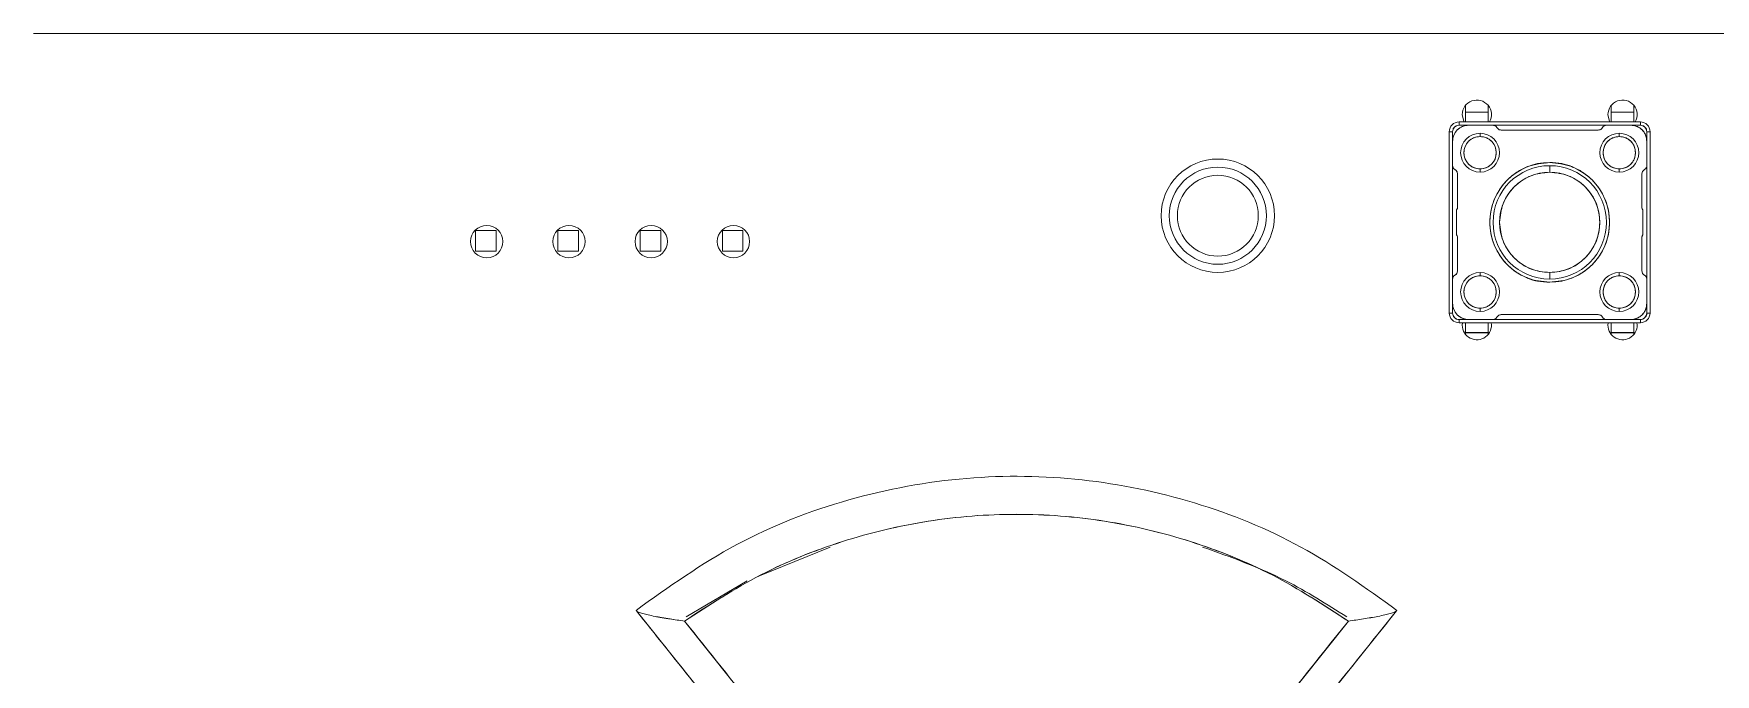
# Model space of a CAD drawing. Header units: millimetres. Extents: x -1 to 210, y -19 to 296.
# Drawn here: x 108.5 to 160.5, y 164.2 to 184 of the extents above; entities that cross this region are included whole.
import ezdxf

# ---------------------------------------------------------------- set-up
doc = ezdxf.new("R2010")
doc.units = ezdxf.units.MM

msp = doc.modelspace()

# ---------------------------------------------------------------- linework, layer by layer
at = {"color": 7, "linetype": 'Continuous', "lineweight": 15}
for p, q in [((169.413, 184.009), (108.528, 184.009)), ((152.552, 181.282), (152.552, 181.182)), ((158.152, 181.282), (152.552, 181.282)), ((152.752, 181.79), (152.752, 181.588)), ((152.752, 181.588), (153.452, 181.588)), ((153.452, 181.582), (152.752, 181.582)), ((152.752, 181.582), (152.752, 181.282)), ((152.909, 181.282), (152.752, 181.282)), ((153.452, 181.282), (153.294, 181.282)), ((153.452, 181.588), (153.452, 181.789)), ((153.452, 181.282), (153.452, 181.582)), ((157.252, 181.588), (157.252, 181.79)), ((157.252, 181.588), (157.952, 181.588)), ((157.952, 181.582), (157.252, 181.582)), ((157.252, 181.582), (157.252, 181.282)), ((157.409, 181.282), (157.252, 181.282)), ((157.952, 181.282), (157.794, 181.282)), ((157.952, 181.789), (157.952, 181.588)), ((157.952, 181.282), (157.952, 181.582)), ((158.152, 181.182), (158.152, 181.282)), ((152.252, 180.982), (152.252, 175.382)), ((152.252, 180.982), (152.352, 180.982)), ((152.352, 180.682), (152.352, 180.982)), ((152.552, 181.182), (152.852, 181.182)), ((153.592, 181.182), (152.852, 181.182)), ((153.202, 180.932), (153.202, 180.832)), ((157.112, 181.182), (153.592, 181.182)), ((156.852, 181.032), (153.852, 181.032)), ((157.852, 181.182), (157.112, 181.182)), ((157.502, 180.832), (157.502, 180.932)), ((157.852, 181.182), (158.152, 181.182)), ((158.352, 180.982), (158.352, 180.682)), ((158.452, 180.982), (158.352, 180.982)), ((158.452, 175.382), (158.452, 180.982)), ((152.352, 180.682), (152.352, 179.941)), ((158.352, 180.682), (158.352, 179.941)), ((152.352, 179.941), (152.352, 176.422)), ((153.202, 179.832), (153.202, 179.732)), ((155.352, 180.032), (155.213, 180.005)), ((155.352, 179.932), (155.352, 179.732)), ((157.502, 179.732), (157.502, 179.832)), ((158.352, 179.941), (158.352, 176.422)), ((152.502, 179.682), (152.502, 178.632)), ((158.202, 179.682), (158.202, 178.632)), ((152.477, 177.798), (152.477, 178.565)), ((158.227, 178.565), (158.227, 177.798)), ((122.179, 177.931), (122.814, 177.931)), ((122.179, 177.931), (122.179, 177.296)), ((122.814, 177.296), (122.814, 177.931)), ((124.719, 177.931), (124.719, 177.296)), ((125.354, 177.931), (124.719, 177.931)), ((125.354, 177.296), (125.354, 177.931)), ((127.259, 177.931), (127.894, 177.931)), ((127.259, 177.296), (127.259, 177.931)), ((127.894, 177.296), (127.894, 177.931)), ((129.799, 177.931), (130.434, 177.931)), ((129.799, 177.931), (129.799, 177.296)), ((130.434, 177.931), (129.799, 177.931)), ((129.799, 177.931), (129.799, 177.296)), ((130.434, 177.931), (130.434, 177.296)), ((130.434, 177.296), (130.434, 177.931)), ((152.502, 176.682), (152.502, 177.732)), ((158.202, 177.732), (158.202, 176.682)), ((122.179, 177.296), (122.814, 177.296)), ((124.719, 177.296), (125.354, 177.296)), ((127.894, 177.296), (127.259, 177.296)), ((130.434, 177.296), (129.799, 177.296)), ((153.202, 176.532), (153.202, 176.632)), ((155.352, 176.632), (155.352, 176.432)), ((157.502, 176.532), (157.502, 176.632)), ((152.352, 175.682), (152.352, 176.422)), ((155.352, 176.332), (155.49, 176.358)), ((158.352, 176.422), (158.352, 175.682)), ((152.352, 175.682), (152.352, 175.382)), ((158.352, 175.682), (158.352, 175.382)), ((152.352, 175.382), (152.252, 175.382)), ((152.552, 175.082), (152.552, 175.182)), ((152.552, 175.182), (152.852, 175.182)), ((152.552, 175.082), (158.152, 175.082)), ((152.652, 175.007), (152.658, 175.082)), ((152.752, 175.082), (152.752, 174.782)), ((152.752, 175.082), (152.909, 175.082)), ((152.852, 175.182), (153.592, 175.182)), ((153.202, 175.432), (153.202, 175.532)), ((153.294, 175.082), (153.452, 175.082)), ((153.452, 174.782), (153.452, 175.082)), ((153.592, 175.182), (157.112, 175.182)), ((156.852, 175.332), (153.852, 175.332)), ((157.852, 175.182), (157.112, 175.182)), ((157.152, 175.007), (157.158, 175.082)), ((157.252, 175.082), (157.409, 175.082)), ((157.252, 175.082), (157.252, 174.782)), ((157.502, 175.432), (157.502, 175.532)), ((157.794, 175.082), (157.952, 175.082)), ((158.152, 175.182), (157.852, 175.182)), ((157.952, 174.782), (157.952, 175.082)), ((158.152, 175.182), (158.152, 175.082)), ((158.352, 175.382), (158.452, 175.382)), ((153.452, 174.782), (152.752, 174.782)), ((152.752, 174.775), (152.752, 174.724)), ((153.452, 174.775), (152.752, 174.775)), ((153.452, 174.724), (153.452, 174.775)), ((157.252, 174.782), (157.952, 174.782)), ((157.952, 174.775), (157.252, 174.775)), ((157.252, 174.724), (157.252, 174.775)), ((157.952, 174.775), (157.952, 174.724)), ((130.947, 167.27), (133.133, 168.158)), ((128.68, 166.001), (130.562, 167.114)), ((127.146, 166.186), (127.133, 166.202)), ((127.133, 166.202), (127.146, 166.186)), ((133.367, 158.415), (127.146, 166.186)), ((133.761, 159.435), (128.633, 165.871)), ((149.133, 165.871), (144.004, 159.435)), ((144.397, 158.413), (150.62, 166.186)), ((150.62, 166.186), (150.633, 166.202)), ((150.62, 166.186), (150.633, 166.202))]:
    msp.add_line(p, q, dxfattribs=at)
at = {"color": 7, "linetype": 'Continuous', "lineweight": 15, "flags": 128}
for points in [[(152.712, 181.282), (152.686, 181.334), (152.652, 181.507)], [(157.212, 181.282), (157.186, 181.334), (157.152, 181.507)]]:
    msp.add_lwpolyline(points, dxfattribs=at)
at = {"color": 7, "linetype": 'Continuous', "lineweight": 15}
for centre, radius in [((145.102, 178.388), 1.75), ((145.102, 178.388), 1.5), ((145.102, 178.388), 1.25), ((122.522, 177.588), 0.5), ((125.062, 177.588), 0.5), ((127.602, 177.588), 0.5), ((130.142, 177.588), 0.5)]:
    msp.add_circle(centre, radius, dxfattribs=at)
for centre, radius, start, end in [((153.102, 181.507), 0.45, 330.0029, 180), ((157.602, 181.507), 0.45, 330.0029, 180), ((152.552, 180.982), 0.3, 90, 180), ((158.152, 180.982), 0.3, 0, 90), ((152.852, 180.682), 0.5, 90, 180), ((152.552, 180.982), 0.2, 90, 180), ((153.202, 180.332), 0.6, 90, 270), ((153.202, 180.332), 0.5, 90, 270), ((153.202, 180.332), 0.6, 270, 90), ((153.202, 180.332), 0.5, 270, 90), ((153.592, 181.032), 0.15, 30, 90), ((153.852, 181.182), 0.15, 210, 270), ((156.852, 181.182), 0.15, 270, 330), ((157.502, 180.332), 0.6, 90, 270), ((157.112, 181.032), 0.15, 90, 150), ((157.502, 180.332), 0.5, 90, 270), ((157.502, 180.332), 0.6, 270, 90), ((157.502, 180.332), 0.5, 270, 90), ((157.852, 180.682), 0.5, 0, 90), ((158.152, 180.982), 0.2, 0, 90), ((152.502, 179.941), 0.15, 180, 240), ((152.352, 179.682), 0.15, 0, 60), ((155.352, 178.182), 1.85, 90, 270), ((155.352, 178.182), 1.75, 90, 270), ((155.352, 178.182), 1.55, 90, 270), ((155.352, 178.182), 1.85, 270, 90), ((155.352, 178.182), 1.75, 270, 90), ((155.352, 178.182), 1.55, 270, 90), ((158.352, 179.682), 0.15, 120, 180), ((158.202, 179.941), 0.15, 300, 0), ((152.402, 178.632), 0.1, 318.5904, 0), ((158.302, 178.632), 0.1, 180, 221.4096), ((152.402, 177.732), 0.1, 0, 41.4096), ((158.302, 177.732), 0.1, 138.5904, 180), ((152.352, 176.682), 0.15, 300, 0), ((153.202, 176.032), 0.6, 90, 270), ((153.202, 176.032), 0.6, 270, 90), ((157.502, 176.032), 0.6, 90, 270), ((157.502, 176.032), 0.6, 270, 90), ((158.352, 176.682), 0.15, 180, 240), ((152.502, 176.422), 0.15, 120, 180), ((153.202, 176.032), 0.5, 90, 270), ((153.202, 176.032), 0.5, 270, 90), ((157.502, 176.032), 0.5, 90, 270), ((157.502, 176.032), 0.5, 270, 90), ((158.202, 176.422), 0.15, 0, 60), ((152.852, 175.682), 0.5, 180, 270), ((157.852, 175.682), 0.5, 270, 0), ((152.552, 175.382), 0.3, 180, 270), ((152.552, 175.382), 0.2, 180, 270), ((153.102, 175.007), 0.45, 180, 9.5966), ((153.592, 175.332), 0.15, 270, 330), ((153.852, 175.182), 0.15, 90, 150), ((156.852, 175.182), 0.15, 30, 90), ((157.112, 175.332), 0.15, 210, 270), ((157.602, 175.007), 0.45, 180, 9.5967), ((158.152, 175.382), 0.2, 270, 0), ((158.152, 175.382), 0.3, 270, 0)]:
    msp.add_arc(centre, radius, start, end, dxfattribs=at)
for points, knots in [([(152.752, 181.282), (152.752, 181.322), (152.752, 181.404), (152.752, 181.501), (152.752, 181.569), (152.752, 181.578), (152.752, 181.582)], [0, 0, 0, 0, 0.250551, 0.499894, 0.747774, 1, 1, 1, 1]), ([(153.452, 181.582), (153.452, 181.577), (153.452, 181.569), (153.452, 181.501), (153.452, 181.404), (153.452, 181.323), (153.452, 181.282)], [0, 0, 0, 0, 0.250551, 0.499894, 0.747776, 1, 1, 1, 1]), ([(157.252, 181.282), (157.252, 181.322), (157.252, 181.404), (157.252, 181.501), (157.252, 181.569), (157.252, 181.578), (157.252, 181.582)], [0, 0, 0, 0, 0.250551, 0.499894, 0.747774, 1, 1, 1, 1]), ([(157.952, 181.582), (157.952, 181.577), (157.952, 181.569), (157.952, 181.501), (157.952, 181.404), (157.952, 181.323), (157.952, 181.282)], [0, 0, 0, 0, 0.250551, 0.499894, 0.747776, 1, 1, 1, 1]), ([(152.352, 180.682), (152.358, 180.744), (152.369, 180.841), (152.431, 180.958), (152.495, 181.037), (152.575, 181.102), (152.691, 181.164), (152.789, 181.175), (152.852, 181.182)], [0, 0, 0, 0, 0.239444, 0.36822, 0.5, 0.628778, 0.760558, 1, 1, 1, 1]), ([(152.552, 181.182), (152.525, 181.179), (152.473, 181.173), (152.418, 181.134), (152.384, 181.094), (152.359, 181.048), (152.355, 181.008), (152.352, 180.982)], [0, 0, 0, 0, 0.250841, 0.499125, 0.624047, 0.745983, 1, 1, 1, 1]), ([(153.202, 180.832), (153.139, 180.825), (153.042, 180.815), (152.926, 180.752), (152.846, 180.688), (152.781, 180.608), (152.719, 180.492), (152.708, 180.394), (152.702, 180.332)], [0, 0, 0, 0, 0.239445, 0.368219, 0.499997, 0.628777, 0.760556, 1, 1, 1, 1]), ([(153.702, 180.332), (153.695, 180.394), (153.685, 180.491), (153.623, 180.608), (153.558, 180.687), (153.479, 180.752), (153.362, 180.814), (153.265, 180.825), (153.202, 180.832)], [0, 0, 0, 0, 0.239444, 0.368219, 0.499999, 0.628776, 0.760556, 1, 1, 1, 1]), ([(153.592, 181.182), (153.605, 181.181), (153.631, 181.179), (153.668, 181.163), (153.7, 181.139), (153.714, 181.118), (153.722, 181.107)], [0, 0, 0, 0, 0.251213, 0.499896, 0.745871, 1, 1, 1, 1]), ([(153.722, 181.107), (153.729, 181.096), (153.744, 181.074), (153.776, 181.05), (153.812, 181.035), (153.838, 181.033), (153.852, 181.032)], [0, 0, 0, 0, 0.251211, 0.499904, 0.74588, 1, 1, 1, 1]), ([(156.852, 181.032), (156.865, 181.033), (156.891, 181.035), (156.927, 181.05), (156.959, 181.074), (156.974, 181.096), (156.982, 181.107)], [0, 0, 0, 0, 0.251216, 0.499901, 0.745879, 1, 1, 1, 1]), ([(156.982, 181.107), (156.989, 181.117), (157.004, 181.139), (157.036, 181.163), (157.072, 181.179), (157.098, 181.181), (157.112, 181.182)], [0, 0, 0, 0, 0.251219, 0.49991, 0.74588, 1, 1, 1, 1]), ([(157.502, 180.832), (157.439, 180.825), (157.342, 180.815), (157.226, 180.752), (157.146, 180.688), (157.081, 180.608), (157.019, 180.492), (157.008, 180.394), (157.002, 180.332)], [0, 0, 0, 0, 0.239444, 0.36822, 0.499998, 0.628777, 0.760556, 1, 1, 1, 1]), ([(158.002, 180.332), (157.995, 180.394), (157.985, 180.491), (157.923, 180.608), (157.858, 180.687), (157.779, 180.752), (157.662, 180.814), (157.565, 180.825), (157.502, 180.832)], [0, 0, 0, 0, 0.239444, 0.368222, 0.499998, 0.628776, 0.760556, 1, 1, 1, 1]), ([(157.852, 181.182), (157.915, 181.175), (158.012, 181.165), (158.128, 181.102), (158.208, 181.038), (158.272, 180.958), (158.335, 180.842), (158.345, 180.744), (158.352, 180.682)], [0, 0, 0, 0, 0.2394441, 0.3693795, 0.4999984, 0.6299364, 0.7605564, 1, 1, 1, 1]), ([(158.352, 180.982), (158.349, 181.008), (158.343, 181.06), (158.304, 181.116), (158.264, 181.149), (158.218, 181.175), (158.178, 181.179), (158.152, 181.182)], [0, 0, 0, 0, 0.25084, 0.499125, 0.624052, 0.745982, 1, 1, 1, 1]), ([(152.702, 180.332), (152.708, 180.269), (152.719, 180.172), (152.781, 180.055), (152.845, 179.976), (152.925, 179.911), (153.041, 179.849), (153.139, 179.838), (153.202, 179.832)], [0, 0, 0, 0, 0.239442, 0.36822, 0.499998, 0.628776, 0.760556, 1, 1, 1, 1]), ([(153.202, 179.832), (153.265, 179.838), (153.361, 179.849), (153.478, 179.911), (153.557, 179.975), (153.622, 180.055), (153.685, 180.171), (153.695, 180.269), (153.702, 180.332)], [0, 0, 0, 0, 0.239444, 0.36822, 0.5, 0.628778, 0.760558, 1, 1, 1, 1]), ([(157.002, 180.332), (157.008, 180.269), (157.019, 180.172), (157.081, 180.055), (157.145, 179.976), (157.225, 179.911), (157.341, 179.849), (157.439, 179.838), (157.502, 179.832)], [0, 0, 0, 0, 0.239442, 0.36822, 0.499998, 0.628776, 0.760556, 1, 1, 1, 1]), ([(157.502, 179.832), (157.565, 179.838), (157.661, 179.849), (157.778, 179.911), (157.857, 179.975), (157.922, 180.055), (157.985, 180.171), (157.995, 180.269), (158.002, 180.332)], [0, 0, 0, 0, 0.239444, 0.36822, 0.5, 0.628778, 0.760558, 1, 1, 1, 1]), ([(152.427, 179.812), (152.416, 179.819), (152.394, 179.834), (152.371, 179.866), (152.355, 179.902), (152.353, 179.928), (152.352, 179.941)], [0, 0, 0, 0, 0.251211, 0.499904, 0.74588, 1, 1, 1, 1]), ([(152.502, 179.682), (152.501, 179.695), (152.499, 179.721), (152.483, 179.757), (152.46, 179.789), (152.438, 179.804), (152.427, 179.812)], [0, 0, 0, 0, 0.251213, 0.499912, 0.745871, 1, 1, 1, 1]), ([(155.352, 180.032), (155.119, 180.007), (154.76, 179.968), (154.329, 179.738), (154.035, 179.499), (153.794, 179.205), (153.571, 178.774), (153.457, 178.182), (153.571, 177.59), (153.794, 177.159), (154.035, 176.864), (154.329, 176.625), (154.76, 176.395), (155.119, 176.356), (155.352, 176.332)], [0, 0, 0, 0, 0.119722, 0.184815, 0.25, 0.315093, 0.380278, 0.5, 0.619722, 0.684814, 0.75, 0.815093, 0.880278, 1, 1, 1, 1]), ([(155.352, 179.732), (155.157, 179.711), (154.856, 179.679), (154.495, 179.486), (154.248, 179.285), (154.048, 179.039), (153.855, 178.678), (153.823, 178.377), (153.802, 178.182)], [0, 0, 0, 0, 0.239443, 0.369611, 0.5, 0.630168, 0.760557, 1, 1, 1, 1]), ([(156.085, 179.875), (156.067, 179.884), (155.846, 180.002), (155.589, 180.017), (155.352, 180.032)], [0, 0, 0, 0, 0.077646, 1, 1, 1, 1]), ([(155.352, 176.332), (155.584, 176.356), (155.944, 176.395), (156.375, 176.625), (156.669, 176.864), (156.909, 177.159), (157.132, 177.59), (157.247, 178.182), (157.132, 178.773), (156.909, 179.205), (156.669, 179.499), (156.375, 179.738), (155.944, 179.968), (155.584, 180.007), (155.352, 180.032)], [0, 0, 0, 0, 0.119721, 0.184814, 0.25, 0.315093, 0.380278, 0.5, 0.619722, 0.684815, 0.75, 0.815093, 0.880279, 1, 1, 1, 1]), ([(156.902, 178.182), (156.881, 178.377), (156.849, 178.677), (156.656, 179.039), (156.456, 179.285), (156.209, 179.486), (155.848, 179.679), (155.547, 179.711), (155.352, 179.732)], [0, 0, 0, 0, 0.239443, 0.369611, 0.500001, 0.630167, 0.760557, 1, 1, 1, 1]), ([(158.277, 179.812), (158.266, 179.804), (158.244, 179.789), (158.221, 179.757), (158.205, 179.721), (158.203, 179.695), (158.202, 179.682)], [0, 0, 0, 0, 0.251208, 0.499898, 0.745871, 1, 1, 1, 1]), ([(158.352, 179.941), (158.351, 179.928), (158.349, 179.902), (158.333, 179.866), (158.31, 179.834), (158.288, 179.819), (158.277, 179.812)], [0, 0, 0, 0, 0.251212, 0.499911, 0.745871, 1, 1, 1, 1]), ([(152.477, 178.565), (152.484, 178.575), (152.498, 178.595), (152.501, 178.619), (152.502, 178.632)], [0, 0, 0, 0, 0.500006, 1, 1, 1, 1]), ([(153.802, 178.182), (153.823, 177.987), (153.855, 177.686), (154.047, 177.325), (154.247, 177.079), (154.494, 176.878), (154.855, 176.685), (155.157, 176.652), (155.352, 176.632)], [0, 0, 0, 0, 0.239443, 0.368953, 0.500005, 0.629515, 0.760557, 1, 1, 1, 1]), ([(155.352, 176.632), (155.547, 176.652), (155.847, 176.685), (156.208, 176.877), (156.455, 177.077), (156.655, 177.324), (156.849, 177.685), (156.881, 177.987), (156.902, 178.182)], [0, 0, 0, 0, 0.239443, 0.368953, 0.500005, 0.629515, 0.760557, 1, 1, 1, 1]), ([(158.202, 178.632), (158.203, 178.619), (158.205, 178.595), (158.22, 178.575), (158.227, 178.565)], [0, 0, 0, 0, 0.499985, 1, 1, 1, 1]), ([(152.502, 177.732), (152.501, 177.744), (152.498, 177.768), (152.484, 177.788), (152.477, 177.798)], [0, 0, 0, 0, 0.499994, 1, 1, 1, 1]), ([(158.227, 177.798), (158.22, 177.788), (158.205, 177.768), (158.203, 177.744), (158.202, 177.732)], [0, 0, 0, 0, 0.500015, 1, 1, 1, 1]), ([(152.427, 176.552), (152.438, 176.559), (152.459, 176.574), (152.483, 176.606), (152.499, 176.642), (152.501, 176.668), (152.502, 176.682)], [0, 0, 0, 0, 0.251219, 0.49991, 0.74588, 1, 1, 1, 1]), ([(158.202, 176.682), (158.203, 176.668), (158.205, 176.642), (158.221, 176.606), (158.244, 176.574), (158.266, 176.559), (158.277, 176.552)], [0, 0, 0, 0, 0.251215, 0.499911, 0.745879, 1, 1, 1, 1]), ([(152.352, 176.422), (152.353, 176.435), (152.355, 176.461), (152.371, 176.497), (152.394, 176.529), (152.416, 176.544), (152.427, 176.552)], [0, 0, 0, 0, 0.251215, 0.499911, 0.745879, 1, 1, 1, 1]), ([(153.202, 176.532), (153.139, 176.525), (153.042, 176.515), (152.926, 176.452), (152.846, 176.388), (152.781, 176.308), (152.719, 176.192), (152.708, 176.094), (152.702, 176.032)], [0, 0, 0, 0, 0.239442, 0.36822, 0.499997, 0.628777, 0.760556, 1, 1, 1, 1]), ([(153.702, 176.032), (153.695, 176.094), (153.685, 176.191), (153.623, 176.308), (153.558, 176.387), (153.479, 176.452), (153.362, 176.514), (153.265, 176.525), (153.202, 176.532)], [0, 0, 0, 0, 0.2394442, 0.3682209, 0.4999985, 0.6287761, 0.7605563, 1, 1, 1, 1]), ([(154.619, 176.489), (154.636, 176.479), (154.858, 176.361), (155.115, 176.346), (155.352, 176.332)], [0, 0, 0, 0, 0.078086, 1, 1, 1, 1]), ([(157.502, 176.532), (157.439, 176.525), (157.342, 176.515), (157.226, 176.452), (157.146, 176.388), (157.081, 176.308), (157.019, 176.192), (157.008, 176.094), (157.002, 176.032)], [0, 0, 0, 0, 0.239445, 0.368221, 0.499999, 0.628778, 0.760558, 1, 1, 1, 1]), ([(158.002, 176.032), (157.995, 176.094), (157.985, 176.191), (157.923, 176.308), (157.858, 176.387), (157.779, 176.452), (157.662, 176.514), (157.565, 176.525), (157.502, 176.532)], [0, 0, 0, 0, 0.239442, 0.368219, 0.499997, 0.628775, 0.760556, 1, 1, 1, 1]), ([(158.277, 176.552), (158.288, 176.544), (158.309, 176.529), (158.333, 176.498), (158.349, 176.461), (158.351, 176.435), (158.352, 176.422)], [0, 0, 0, 0, 0.251208, 0.499898, 0.745871, 1, 1, 1, 1]), ([(152.852, 175.182), (152.789, 175.188), (152.692, 175.199), (152.575, 175.261), (152.496, 175.325), (152.431, 175.405), (152.369, 175.522), (152.358, 175.619), (152.352, 175.682)], [0, 0, 0, 0, 0.239441, 0.369378, 0.499998, 0.629934, 0.760556, 1, 1, 1, 1]), ([(152.702, 176.032), (152.708, 175.969), (152.719, 175.872), (152.781, 175.755), (152.845, 175.676), (152.925, 175.611), (153.041, 175.549), (153.139, 175.538), (153.202, 175.532)], [0, 0, 0, 0, 0.239442, 0.36822, 0.499999, 0.628776, 0.760558, 1, 1, 1, 1]), ([(153.202, 175.532), (153.265, 175.538), (153.361, 175.549), (153.478, 175.611), (153.557, 175.675), (153.622, 175.755), (153.685, 175.871), (153.695, 175.969), (153.702, 176.032)], [0, 0, 0, 0, 0.239444, 0.36822, 0.5, 0.628778, 0.760558, 1, 1, 1, 1]), ([(157.002, 176.032), (157.008, 175.969), (157.019, 175.872), (157.081, 175.755), (157.145, 175.676), (157.225, 175.611), (157.341, 175.549), (157.439, 175.538), (157.502, 175.532)], [0, 0, 0, 0, 0.239444, 0.368222, 0.5, 0.628776, 0.760558, 1, 1, 1, 1]), ([(157.502, 175.532), (157.565, 175.538), (157.661, 175.549), (157.778, 175.611), (157.857, 175.675), (157.922, 175.755), (157.985, 175.871), (157.995, 175.969), (158.002, 176.032)], [0, 0, 0, 0, 0.239444, 0.36822, 0.499999, 0.628777, 0.760556, 1, 1, 1, 1]), ([(158.352, 175.682), (158.345, 175.619), (158.335, 175.522), (158.272, 175.405), (158.208, 175.326), (158.128, 175.261), (158.012, 175.199), (157.915, 175.188), (157.852, 175.182)], [0, 0, 0, 0, 0.239444, 0.369379, 0.5, 0.629936, 0.760556, 1, 1, 1, 1]), ([(152.352, 175.382), (152.355, 175.355), (152.361, 175.303), (152.4, 175.248), (152.439, 175.214), (152.486, 175.189), (152.525, 175.184), (152.552, 175.182)], [0, 0, 0, 0, 0.2508421, 0.4991235, 0.624051, 0.7459819, 1, 1, 1, 1]), ([(152.752, 175.082), (152.752, 175.041), (152.752, 174.959), (152.752, 174.863), (152.752, 174.794), (152.752, 174.786), (152.752, 174.782)], [0, 0, 0, 0, 0.250551, 0.499894, 0.747774, 1, 1, 1, 1]), ([(153.452, 175.082), (153.452, 175.041), (153.452, 174.959), (153.452, 174.863), (153.452, 174.794), (153.452, 174.786), (153.452, 174.782)], [0, 0, 0, 0, 0.250551, 0.499894, 0.747774, 1, 1, 1, 1]), ([(153.722, 175.257), (153.714, 175.246), (153.7, 175.224), (153.668, 175.2), (153.631, 175.185), (153.605, 175.183), (153.592, 175.182)], [0, 0, 0, 0, 0.251209, 0.4999, 0.745869, 1, 1, 1, 1]), ([(153.852, 175.332), (153.839, 175.331), (153.812, 175.329), (153.776, 175.313), (153.744, 175.289), (153.729, 175.268), (153.722, 175.257)], [0, 0, 0, 0, 0.251204, 0.4999, 0.745869, 1, 1, 1, 1]), ([(156.982, 175.257), (156.974, 175.267), (156.959, 175.289), (156.928, 175.313), (156.891, 175.329), (156.865, 175.331), (156.852, 175.332)], [0, 0, 0, 0, 0.251217, 0.499909, 0.745868, 1, 1, 1, 1]), ([(157.112, 175.182), (157.098, 175.183), (157.072, 175.185), (157.036, 175.2), (157.004, 175.224), (156.989, 175.246), (156.982, 175.257)], [0, 0, 0, 0, 0.251215, 0.4999, 0.745877, 1, 1, 1, 1]), ([(157.252, 174.782), (157.252, 174.786), (157.252, 174.794), (157.252, 174.862), (157.252, 174.959), (157.252, 175.04), (157.252, 175.082)], [0, 0, 0, 0, 0.250551, 0.499894, 0.747776, 1, 1, 1, 1]), ([(157.952, 175.082), (157.952, 175.041), (157.952, 174.959), (157.952, 174.863), (157.952, 174.794), (157.952, 174.786), (157.952, 174.782)], [0, 0, 0, 0, 0.250551, 0.499894, 0.747774, 1, 1, 1, 1]), ([(158.152, 175.182), (158.178, 175.185), (158.231, 175.19), (158.286, 175.23), (158.319, 175.269), (158.345, 175.315), (158.349, 175.355), (158.352, 175.382)], [0, 0, 0, 0, 0.250847, 0.499123, 0.624054, 0.74599, 1, 1, 1, 1]), ([(150.633, 166.202), (149.669, 166.894), (147.737, 168.28), (144.413, 169.617), (140.917, 170.345), (137.29, 170.392), (133.669, 169.721), (130.169, 168.369), (128.143, 166.923), (127.133, 166.202)], [0, 0, 0, 0, 0.14001, 0.280427, 0.420076, 0.560555, 0.706446, 0.853571, 1, 1, 1, 1]), ([(128.633, 165.871), (129.395, 166.368), (130.927, 167.365), (133.478, 168.385), (136.144, 169.025), (138.878, 169.237), (141.615, 169.026), (144.285, 168.386), (146.839, 167.365), (148.37, 166.368), (149.133, 165.871)], [0, 0, 0, 0, 0.124677, 0.250271, 0.374725, 0.499759, 0.624928, 0.749757, 0.875255, 1, 1, 1, 1]), ([(128.633, 165.871), (129.403, 166.372), (130.935, 167.369), (133.49, 168.388), (136.148, 169.025), (138.879, 169.237), (141.613, 169.027), (144.275, 168.389), (146.831, 167.369), (148.362, 166.372), (149.133, 165.871)], [0, 0, 0, 0, 0.125904, 0.2502706, 0.3751896, 0.4997592, 0.6245817, 0.7497576, 0.8741128, 1, 1, 1, 1]), ([(144.633, 168.158), (145.507, 167.844), (147.069, 167.283), (148.469, 166.393), (149.085, 166.001)], [0, 0, 0, 0, 0.559303, 1, 1, 1, 1]), ([(127.146, 166.186), (128.309, 164.732), (130.388, 162.136), (132.468, 159.539), (133.383, 158.396)], [0, 0, 0, 0, 0.560016, 1, 1, 1, 1]), ([(128.633, 165.871), (128.476, 165.893), (128.165, 165.936), (127.78, 166.003), (127.509, 166.059), (127.332, 166.104), (127.197, 166.147), (127.162, 166.173), (127.146, 166.186)], [0, 0, 0, 0, 0.250411, 0.499282, 0.633329, 0.74978, 0.879762, 1, 1, 1, 1]), ([(127.146, 166.186), (127.162, 166.173), (127.197, 166.147), (127.332, 166.103), (127.509, 166.059), (127.705, 166.018), (127.887, 165.985), (128.015, 165.963), (128.088, 165.951), (128.126, 165.945), (128.146, 165.942), (128.156, 165.94), (128.161, 165.939), (128.163, 165.939), (128.165, 165.939), (128.165, 165.939), (128.166, 165.939), (128.166, 165.939), (128.166, 165.939), (128.166, 165.939), (128.166, 165.939), (128.167, 165.939), (128.173, 165.938), (128.25, 165.926), (128.405, 165.902), (128.555, 165.882), (128.633, 165.871)], [0, 0, 0, 0, 0.120401, 0.249927, 0.366694, 0.500133, 0.611361, 0.677208, 0.71255, 0.730803, 0.740073, 0.744743, 0.747086, 0.74826, 0.748848, 0.749142, 0.749289, 0.749362, 0.749399, 0.749418, 0.749427, 0.749436, 0.750531, 0.759294, 0.874736, 1, 1, 1, 1]), ([(133.761, 159.435), (132.805, 160.637), (131.096, 162.784), (129.386, 164.928), (128.633, 165.871)], [0, 0, 0, 0, 0.559893, 1, 1, 1, 1]), ([(149.133, 165.871), (148.175, 164.67), (146.464, 162.527), (144.756, 160.38), (144.004, 159.435)], [0, 0, 0, 0, 0.560115, 1, 1, 1, 1]), ([(144.383, 158.396), (145.547, 159.85), (147.627, 162.448), (149.705, 165.044), (150.62, 166.186)], [0, 0, 0, 0, 0.559987, 1, 1, 1, 1]), ([(150.62, 166.186), (150.603, 166.173), (150.568, 166.147), (150.434, 166.104), (150.257, 166.059), (149.986, 166.003), (149.601, 165.936), (149.289, 165.893), (149.133, 165.871)], [0, 0, 0, 0, 0.120234, 0.25022, 0.36665, 0.500718, 0.749589, 1, 1, 1, 1]), ([(149.133, 165.871), (149.289, 165.893), (149.601, 165.936), (149.986, 166.003), (150.256, 166.059), (150.434, 166.103), (150.568, 166.147), (150.603, 166.173), (150.62, 166.186)], [0, 0, 0, 0, 0.250412, 0.499284, 0.632827, 0.749781, 0.879436, 1, 1, 1, 1])]:
    msp.add_open_spline(points, degree=3, knots=knots, dxfattribs=at)

doc.saveas('drawing.dxf')
